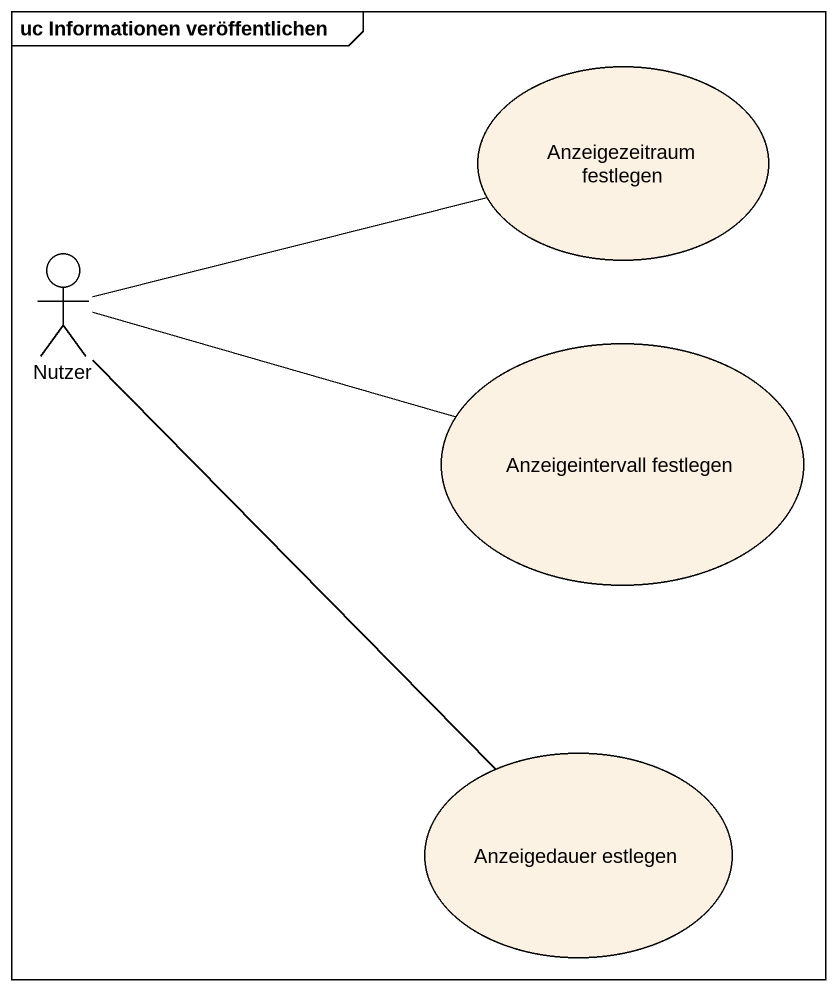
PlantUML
@startuml
mainframe uc Informationen veröffentlichen
usecase "Anzeigezeitraum festlegen" as Anzeigezeitraum_festlegen
actor Nutzer
usecase "Anzeigeintervall festlegen" as Anzeigeintervall_festlegen
usecase "Anzeigedauer estlegen" as Anzeigedauer_estlegen
Nutzer -right- Anzeigezeitraum_festlegen
Nutzer -right- Anzeigeintervall_festlegen
Nutzer -- Anzeigedauer_estlegen
@enduml
